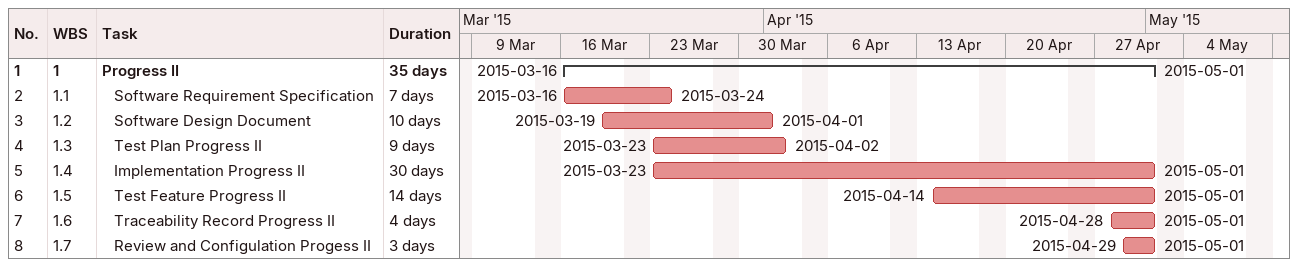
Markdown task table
| ID | WBS | Task | Duration | Start | Finish |
|---|---|---|---|---|---|
| 1 | 1 | **Progress II** | 35d | 2015-03-16 | 2015-05-01 |
| 2 | 1.1 | Software Requirement Specification | 7d | 2015-03-16 | 2015-03-24 |
| 3 | 1.2 | Software Design Document | 10d | 2015-03-19 | 2015-04-01 |
| 4 | 1.3 | Test Plan Progress II | 9d | 2015-03-23 | 2015-04-02 |
| 5 | 1.4 | Implementation Progress II | 30d | 2015-03-23 | 2015-05-01 |
| 6 | 1.5 | Test Feature Progress II | 14d | 2015-04-14 | 2015-05-01 |
| 7 | 1.6 | Traceability Record Progress II | 4d | 2015-04-28 | 2015-05-01 |
| 8 | 1.7 | Review and Configulation Progess II | 3d | 2015-04-29 | 2015-05-01 |
